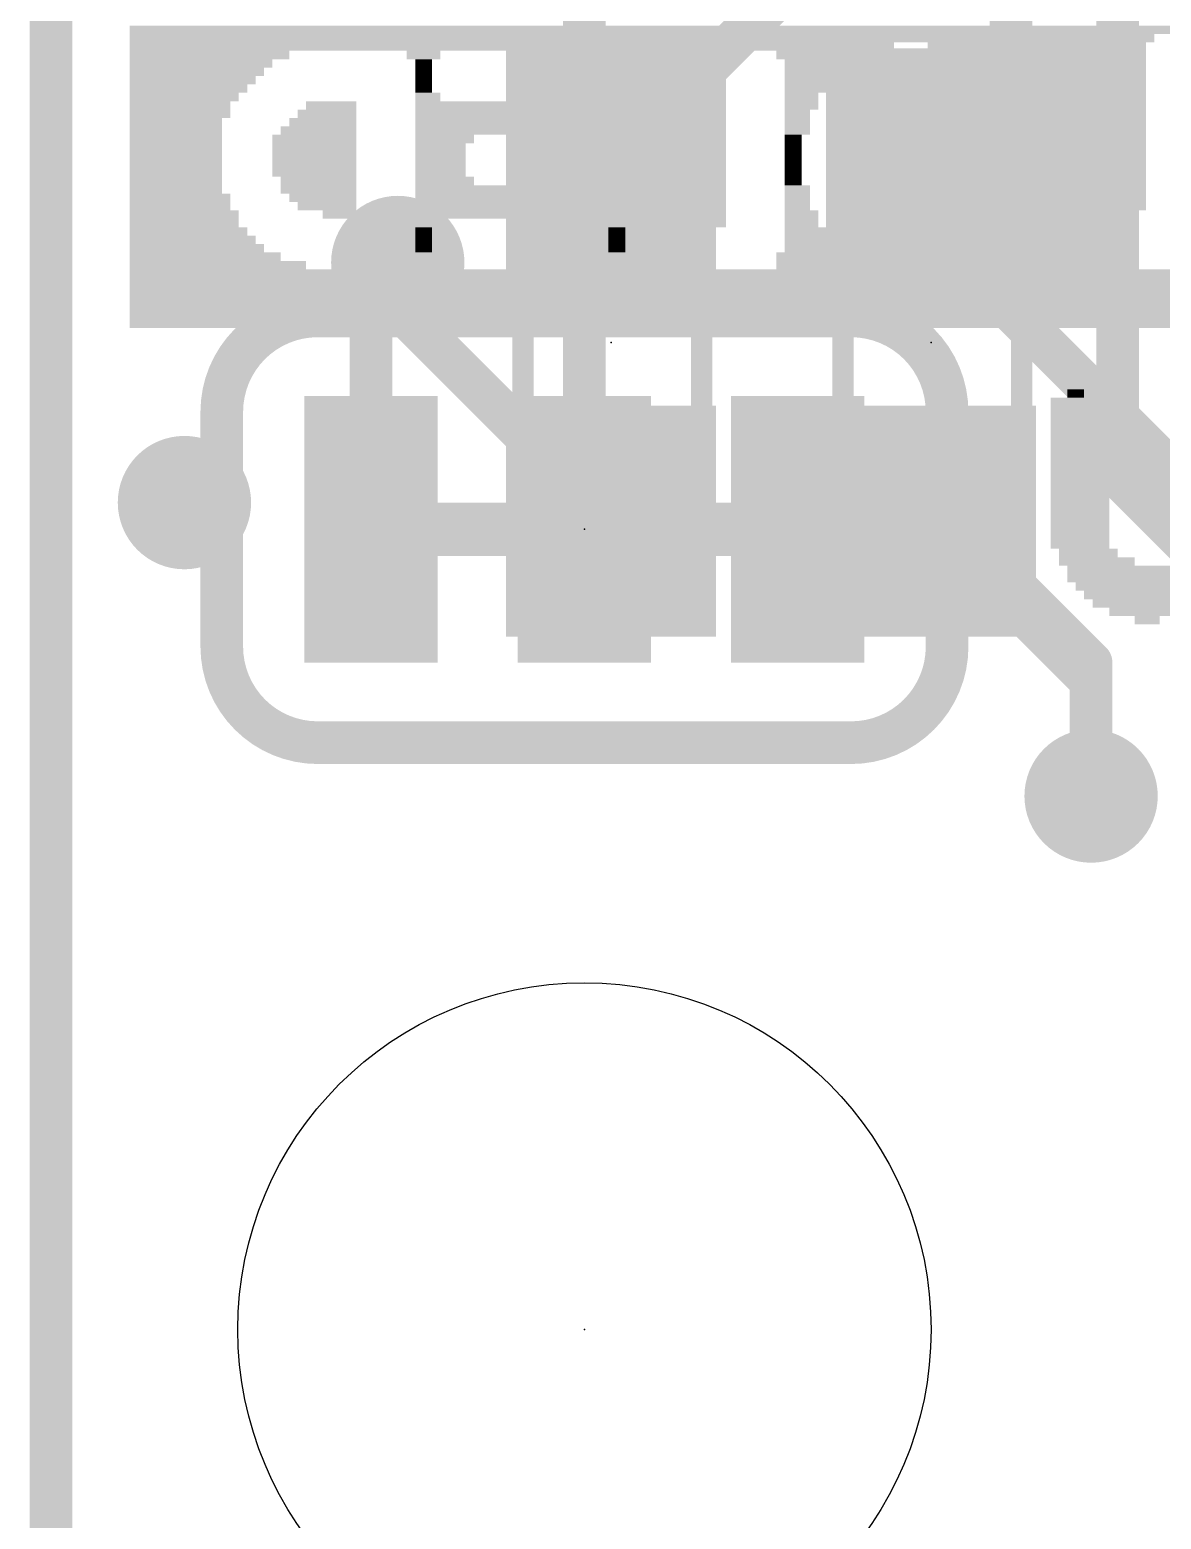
# Model space of a CAD drawing. Extents: x -31.8 to 54.9, y -15.3 to 25.5.
# Drawn here: x -0.1 to 5.29, y 1.64 to 8.73 of the extents above; entities that cross this region are included whole.
import ezdxf

# ---------------------------------------------------------------- set-up
doc = ezdxf.new("R2010")
doc.units = 0
for name, color, linetype in [('1', 12, 'CONTINUOUS'), ('16', 132, 'CONTINUOUS'), ('18', 110, 'CONTINUOUS'), ('20', 53, 'CONTINUOUS'), ('22', 40, 'CONTINUOUS'), ('23', 53, 'CONTINUOUS'), ('24', 53, 'CONTINUOUS'), ('51', 53, 'CONTINUOUS')]:
    doc.layers.add(name, color=color, linetype=linetype)

# ---------------------------------------------------------------- blocks, each defined once
blk = doc.blocks.new('RECT')
blk.add_solid([(-0.5, -0.5), (0.5, -0.5), (-0.5, 0.5), (0.5, 0.5)])
blk = doc.blocks.new('ROUNDV')
at = {"const_width": 0.5}
blk.add_lwpolyline([(0, -0.25, 1), (0, 0.25, 1), (0, -0.25)], format="xyb", dxfattribs=at)

msp = doc.modelspace()

# ---------------------------------------------------------------- linework, layer by layer
at = {"layer": '1', "const_width": 0.2032}
for points in [[(0, 0), (0, 25.4)], [(5.08, 11.2), (5.08, 8.089)], [(2.667, 8.089), (3.7084, 9.1304)], [(4.191, 8.089), (5.08, 8.089)], [(5.08, 8.089), (5.08, 6.604)], [(1.651, 7.405), (1.651, 7.62)], [(2.667, 6.389), (1.651, 7.405)], [(5.08, 6.604), (7.5692, 4.1148)], [(4.191, 6.389), (4.953, 5.627)], [(4.953, 5.627), (4.953, 5.08)]]:
    msp.add_lwpolyline(points, dxfattribs=at)
at = {"layer": '1', "const_width": 0.1016}
for points in [[(2.6311, 8.1249, 1), (2.7029, 8.0531)], [(4.191, 8.1398, 1), (4.191, 8.0382)], [(5.1308, 8.089, 1), (5.0292, 8.089)], [(5.08, 8.0382, 1), (5.08, 8.1398)], [(5.0292, 8.089, 1), (5.1308, 8.089)], [(1.7018, 7.62, 1), (1.6002, 7.62)], [(1.6869, 7.4409, 1), (1.6151, 7.3691)], [(1.6002, 7.405, 1), (1.7018, 7.405)], [(5.1159, 6.6399, 1), (5.0441, 6.5681)], [(5.0292, 6.604, 1), (5.1308, 6.604)], [(2.6311, 6.3531, 1), (2.7029, 6.4249)], [(4.2269, 6.4249, 1), (4.1551, 6.3531)], [(5.0038, 5.627, 1), (4.9022, 5.627)], [(4.9171, 5.5911, 1), (4.9889, 5.6629)], [(4.9022, 5.08, 1), (5.0038, 5.08)]]:
    msp.add_lwpolyline(points, format="xyb", dxfattribs=at)
at = {"layer": '16', "const_width": 0.2032}
for points in [[(0, 0), (0, 25.4)], [(2.54, 6.35), (2.54, 11.938)], [(4.572, 9.906), (4.572, 7.3914)], [(1.651, 7.62), (1.524, 7.493)], [(1.524, 7.493), (1.524, 6.35)], [(4.572, 7.3914), (7.62, 4.3434)], [(4.318, 6.35), (3.556, 6.35)], [(4.953, 5.715), (4.318, 6.35)], [(4.953, 5.08), (4.953, 5.715)]]:
    msp.add_lwpolyline(points, dxfattribs=at)
at = {"layer": '16', "const_width": 0.1016}
for points in [[(1.6869, 7.5841, 1), (1.6151, 7.6559)], [(1.5748, 7.493, 1), (1.4732, 7.493)], [(1.4881, 7.5289, 1), (1.5599, 7.4571)], [(4.6079, 7.4273, 1), (4.5361, 7.3555)], [(4.5212, 7.3914, 1), (4.6228, 7.3914)], [(1.4732, 6.35, 1), (1.5748, 6.35)], [(2.4892, 6.35, 1), (2.5908, 6.35)], [(3.556, 6.4008, 1), (3.556, 6.2992)], [(4.3539, 6.3859, 1), (4.2821, 6.3141)], [(4.318, 6.2992, 1), (4.318, 6.4008)], [(5.0038, 5.715, 1), (4.9022, 5.715)], [(4.9171, 5.6791, 1), (4.9889, 5.7509)], [(4.9022, 5.08, 1), (5.0038, 5.08)]]:
    msp.add_lwpolyline(points, format="xyb", dxfattribs=at)
at = {"layer": '20', "const_width": 0.2032}
msp.add_lwpolyline([(0, 25.4), (0, 0)], dxfattribs=at)
at = {"layer": '20'}
msp.add_circle((2.54, 2.54), 1.651, dxfattribs=at)
at = {"layer": '22'}
for points, const_width in [([(1.27, 7.366, 0.4142), (0.8128, 6.9088)], 0.2032), ([(1.27, 7.4168, 1), (1.27, 7.3152)], 0.1016), ([(1.27, 7.3152, 1), (1.27, 7.4168)], 0.1016), ([(4.2672, 6.9088, 0.4142), (3.81, 7.366)], 0.2032), ([(3.81, 7.4168, 1), (3.81, 7.3152)], 0.1016), ([(3.81, 7.3152, 1), (3.81, 7.4168)], 0.1016), ([(0.8636, 6.9088, 1), (0.762, 6.9088)], 0.1016), ([(0.762, 6.9088, 1), (0.8636, 6.9088)], 0.1016), ([(4.318, 6.9088, 1), (4.2164, 6.9088)], 0.1016), ([(4.2164, 6.9088, 1), (4.318, 6.9088)], 0.1016), ([(0.8128, 5.7912, 0.4142), (1.27, 5.334)], 0.2032), ([(0.8636, 5.7912, 1), (0.762, 5.7912)], 0.1016), ([(3.81, 5.334, 0.4142), (4.2672, 5.7912)], 0.2032), ([(4.318, 5.7912, 1), (4.2164, 5.7912)], 0.1016), ([(0.762, 5.7912, 1), (0.8636, 5.7912)], 0.1016), ([(4.2164, 5.7912, 1), (4.318, 5.7912)], 0.1016), ([(1.27, 5.3848, 1), (1.27, 5.2832)], 0.1016), ([(1.27, 5.2832, 1), (1.27, 5.3848)], 0.1016), ([(3.81, 5.3848, 1), (3.81, 5.2832)], 0.1016), ([(3.81, 5.2832, 1), (3.81, 5.3848)], 0.1016)]:
    msp.add_lwpolyline(points, format="xyb", dxfattribs=dict(at, const_width=const_width))
at = {"layer": '22', "const_width": 0.2032}
for points in [[(3.81, 7.366), (1.27, 7.366)], [(0.8128, 5.7912), (0.8128, 6.9088)], [(4.2672, 5.7912), (4.2672, 6.9088)], [(1.27, 5.334), (3.81, 5.334)]]:
    msp.add_lwpolyline(points, dxfattribs=at)
at = {"layer": '23'}
for p in [(2.667, 7.239), (4.191, 7.239), (2.54, 2.54)]:
    msp.add_point(p, dxfattribs=at)
at = {"layer": '24'}
msp.add_point((2.54, 6.35), dxfattribs=at)
at = {"layer": '51', "const_width": 0.1016}
for points in [[(2.248, 7.595), (2.248, 6.883)], [(3.099, 7.595), (3.099, 6.883)], [(3.772, 7.595), (3.772, 6.883)], [(4.623, 7.595), (4.623, 6.883)]]:
    msp.add_lwpolyline(points, dxfattribs=at)
at = {"layer": '51', "const_width": 0.0508}
for points in [[(2.2734, 7.595, 1), (2.2226, 7.595)], [(3.1244, 7.595, 1), (3.0736, 7.595)], [(3.7974, 7.595, 1), (3.7466, 7.595)], [(4.6484, 7.595, 1), (4.5976, 7.595)], [(2.2226, 6.883, 1), (2.2734, 6.883)], [(3.0736, 6.883, 1), (3.1244, 6.883)], [(3.7466, 6.883, 1), (3.7974, 6.883)], [(4.5976, 6.883, 1), (4.6484, 6.883)]]:
    msp.add_lwpolyline(points, format="xyb", dxfattribs=at)

# ---------------------------------------------------------------- block references
at = {"layer": '1', "xscale": 1.1, "rotation": 270}
for p in [(2.667, 8.089), (4.191, 8.089), (2.667, 6.389), (4.191, 6.389)]:
    msp.add_blockref('RECT', p, dxfattribs=at)
at = {"layer": '16', "rotation": 180}
for p, xscale, yscale in [((1.524, 6.35), 0.635, 1.27), ((2.54, 6.35), 0.635, 1.27), ((3.556, 6.35), 0.635, 1.27), ((2.032, 6.35), 0.4064, 0.254), ((3.048, 6.35), 0.4064, 0.254)]:
    msp.add_blockref('RECT', p, dxfattribs=dict(at, xscale=xscale, yscale=yscale))
at = {"layer": '18', "xscale": 0.635, "yscale": 0.635}
for p in [(1.651, 7.62), (1.651, 7.62), (0.635, 6.477), (0.635, 6.477), (4.953, 5.08), (4.953, 5.08)]:
    msp.add_blockref('ROUNDV', p, dxfattribs=at)
at = {"layer": '22', "yscale": 0.04, "rotation": 180}
for p, xscale in [((12.754, 8.728), 24.76), ((2.814, 8.688), 4.88), ((2.194, 8.648), 3.64), ((4.694, 8.648), 1.04), ((0.754, 8.608), 0.76), ((0.714, 8.568), 0.68), ((1.774, 8.608), 0.16), ((1.774, 8.568), 0.08), ((2.934, 8.608), 0.64), ((2.954, 8.568), 0.6), ((3.674, 8.608), 0.44), ((3.654, 8.568), 0.32), ((4.774, 8.608), 0.88), ((4.794, 8.568), 0.84), ((0.694, 8.528), 0.64), ((1.774, 8.528), 0.08), ((2.934, 8.528), 0.56), ((3.634, 8.528), 0.28), ((4.834, 8.528), 0.76), ((0.674, 8.488), 0.6), ((0.654, 8.448), 0.56), ((1.774, 8.488), 0.08), ((1.774, 8.448), 0.08), ((2.934, 8.488), 0.56), ((2.934, 8.448), 0.56), ((3.614, 8.488), 0.24), ((3.594, 8.448), 0.2), ((4.854, 8.488), 0.72), ((4.854, 8.448), 0.72), ((0.634, 8.408), 0.52), ((0.614, 8.368), 0.48), ((1.334, 8.368), 0.24), ((1.794, 8.408), 0.12), ((2.054, 8.368), 0.64), ((2.934, 8.408), 0.56), ((2.934, 8.368), 0.56), ((3.574, 8.408), 0.16), ((3.574, 8.368), 0.16), ((4.094, 8.368), 0.24), ((4.874, 8.408), 0.68), ((4.894, 8.368), 0.64), ((0.614, 8.328), 0.48), ((0.594, 8.288), 0.44), ((1.294, 8.288), 0.32), ((1.314, 8.328), 0.28), ((2.054, 8.328), 0.64), ((2.054, 8.288), 0.64), ((2.934, 8.328), 0.56), ((2.934, 8.288), 0.56), ((3.554, 8.328), 0.12), ((3.554, 8.288), 0.12), ((4.114, 8.288), 0.44), ((4.114, 8.328), 0.36), ((4.894, 8.328), 0.64), ((4.894, 8.288), 0.64), ((0.594, 8.248), 0.44), ((0.594, 8.208), 0.44), ((1.254, 8.208), 0.4), ((1.274, 8.248), 0.36), ((2.054, 8.248), 0.64), ((1.874, 8.208), 0.28), ((2.934, 8.248), 0.56), ((2.934, 8.208), 0.56), ((3.554, 8.248), 0.12), ((3.534, 8.208), 0.08), ((4.094, 8.248), 0.48), ((4.114, 8.208), 0.52), ((4.914, 8.248), 0.6), ((4.914, 8.208), 0.6), ((0.594, 8.168), 0.44), ((1.254, 8.168), 0.4), ((1.854, 8.168), 0.24), ((2.934, 8.168), 0.56), ((3.534, 8.168), 0.08), ((4.114, 8.168), 0.52), ((4.914, 8.168), 0.6), ((0.594, 8.128), 0.44), ((0.594, 8.088), 0.44), ((1.254, 8.128), 0.4), ((1.254, 8.088), 0.4), ((1.854, 8.128), 0.24), ((1.854, 8.088), 0.24), ((2.934, 8.128), 0.56), ((2.934, 8.088), 0.56), ((3.534, 8.128), 0.08), ((3.534, 8.088), 0.08), ((4.094, 8.128), 0.56), ((4.094, 8.088), 0.56), ((4.914, 8.128), 0.6), ((4.914, 8.088), 0.6), ((0.594, 8.048), 0.44), ((0.594, 8.008), 0.44), ((1.254, 8.048), 0.4), ((1.274, 8.008), 0.36), ((1.854, 8.048), 0.24), ((1.874, 8.008), 0.28), ((2.934, 8.048), 0.56), ((2.934, 8.008), 0.56), ((3.534, 8.048), 0.08), ((3.534, 8.008), 0.08), ((4.114, 8.048), 0.52), ((4.114, 8.008), 0.52), ((4.914, 8.048), 0.6), ((4.914, 8.008), 0.6), ((0.594, 7.968), 0.44), ((0.614, 7.928), 0.48), ((1.274, 7.968), 0.36), ((1.294, 7.928), 0.32), ((2.054, 7.968), 0.64), ((2.054, 7.928), 0.64), ((2.934, 7.968), 0.56), ((2.934, 7.928), 0.56), ((3.554, 7.968), 0.12), ((3.554, 7.928), 0.12), ((4.094, 7.968), 0.48), ((4.094, 7.928), 0.4), ((4.894, 7.928), 0.64), ((4.914, 7.968), 0.6), ((0.614, 7.888), 0.48), ((1.314, 7.888), 0.28), ((2.054, 7.888), 0.64), ((2.934, 7.888), 0.56), ((3.554, 7.888), 0.12), ((4.094, 7.888), 0.32), ((4.894, 7.888), 0.64), ((0.634, 7.848), 0.52), ((0.634, 7.808), 0.52), ((1.374, 7.848), 0.16), ((2.054, 7.848), 0.64), ((1.794, 7.808), 0.12), ((2.934, 7.848), 0.56), ((2.934, 7.808), 0.56), ((3.574, 7.848), 0.16), ((3.574, 7.808), 0.16), ((4.114, 7.848), 0.2), ((4.814, 7.808), 0.56), ((4.874, 7.848), 0.6), ((0.654, 7.768), 0.56), ((0.674, 7.728), 0.6), ((1.774, 7.768), 0.08), ((1.774, 7.728), 0.08), ((2.694, 7.768), 0.08), ((2.694, 7.728), 0.08), ((3.594, 7.768), 0.2), ((3.614, 7.728), 0.24), ((4.754, 7.728), 0.6), ((4.774, 7.768), 0.56), ((0.694, 7.688), 0.64), ((0.734, 7.648), 0.72), ((1.754, 7.648), 0.12), ((1.774, 7.688), 0.08), ((2.674, 7.648), 0.12), ((2.694, 7.688), 0.08), ((3.634, 7.648), 0.36), ((3.634, 7.688), 0.28), ((4.714, 7.648), 0.68), ((4.734, 7.688), 0.64), ((0.794, 7.608), 0.84), ((4.614, 7.568), 8.48), ((1.774, 7.608), 0.16), ((2.694, 7.608), 0.16), ((3.674, 7.608), 0.44), ((4.694, 7.608), 0.8), ((4.614, 7.528), 8.48), ((4.614, 7.488), 8.48), ((4.614, 7.448), 8.48), ((4.614, 7.408), 8.48), ((4.614, 7.368), 8.48), ((4.634, 7.328), 8.52), ((4.88, 6.957), 0.24), ((4.88, 6.997), 0.08), ((4.88, 6.917), 0.24), ((4.9, 6.877), 0.28), ((4.9, 6.837), 0.28), ((4.9, 6.797), 0.28), ((4.9, 6.757), 0.28), ((4.9, 6.717), 0.28), ((4.9, 6.677), 0.28), ((4.9, 6.637), 0.28), ((4.9, 6.597), 0.28), ((4.9, 6.557), 0.28), ((4.9, 6.517), 0.28), ((4.9, 6.477), 0.28), ((4.9, 6.437), 0.28), ((4.9, 6.397), 0.28), ((4.9, 6.357), 0.28), ((4.9, 6.317), 0.28), ((4.9, 6.277), 0.28), ((4.94, 6.237), 0.28), ((4.98, 6.197), 0.36), ((5.24, 6.157), 0.8), ((5.22, 6.117), 0.76), ((5.22, 6.077), 0.68), ((5.22, 6.037), 0.6), ((5.22, 5.997), 0.52), ((5.22, 5.957), 0.36), ((5.22, 5.917), 0.12)]:
    msp.add_blockref('RECT', p, dxfattribs=dict(at, xscale=xscale))
at = {"layer": '51', "xscale": 0.5001, "yscale": 0.95, "rotation": 270}
for p in [(2.6721, 7.8272), (4.1961, 7.8272), (2.6721, 6.6588), (4.1961, 6.6588)]:
    msp.add_blockref('RECT', p, dxfattribs=at)

doc.saveas('drawing.dxf')
